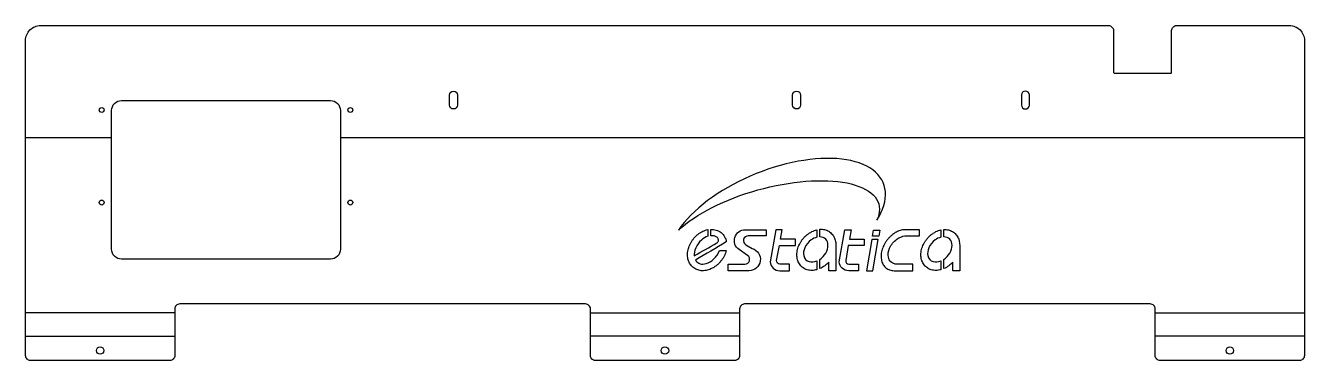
# Model space of a CAD drawing. Extents: x -645 to 641, y -136 to 201.
import ezdxf

# ---------------------------------------------------------------- set-up
doc = ezdxf.new("R2010")
doc.units = 0

msp = doc.modelspace()

# ---------------------------------------------------------------- linework, layer by layer
at = {"layer": '1'}
for points in [[(641, 185.7), (641, -131.5, -0.414214), (636, -136.5), (496, -136.5, -0.414214), (491, -131.5), (491, -84.6, 0.414214), (486, -79.6), (78.2, -79.6, 0.414214), (73.2, -84.6), (73.2, -131.5, -0.414214), (68.2, -136.5), (-71.8, -136.5, -0.414214), (-76.8, -131.5), (-76.8, -84.6, 0.414214), (-81.8, -79.6), (-489.7, -79.6, 0.414214), (-494.7, -84.6), (-494.7, -131.5, -0.414214), (-499.7, -136.5), (-639.7, -136.5, -0.414214), (-644.7, -131.5), (-644.7, 185.7, -0.414214), (-629.7, 200.7), (444, 200.7, -0.414214), (449, 195.7), (449, 153.7, 0.414214), (450, 152.7), (506.5, 152.7, 0.414214), (507.5, 153.7), (507.5, 195.7, -0.414214), (512.5, 200.7), (626, 200.7, -0.414214)], [(-210.5, 130.7), (-210.5, 120.7, -1), (-218.5, 120.7), (-218.5, 130.7, -1)], [(134.5, 130.7), (134.5, 120.7, -1), (126.5, 120.7), (126.5, 130.7, -1)], [(364.5, 130.7, 1), (356.5, 130.7), (356.5, 120.7, 1), (364.5, 120.7)], [(-328.2, 115.2), (-328.2, -24.5, -0.414214), (-338.2, -34.5), (-548.2, -34.5, -0.414214), (-558.2, -24.5), (-558.2, 115.2, -0.414214), (-548.2, 125.2), (-338.2, 125.2, -0.414214)], [(100, -4.8), (100, -11.1), (81.8, -11.1, 0.761737), (79.3, -19.9), (85.9, -23.8, -0.865241), (82.7, -46.1), (61.5, -46.1), (61.5, -39.5), (78.5, -39.5, 0.735169), (81.2, -30.9), (72.6, -24.9, -0.735169), (78.9, -4.8)], [(129.2, -14.3), (114.2, -14.3), (115.9, -4.8), (109.5, -4.8), (103.8, -37.2, 0.386919), (113.5, -46.1), (123.3, -46.1), (123.3, -39.5), (113.5, -39.5, -0.466308), (110.4, -35.8), (113.1, -20.6), (129.2, -20.6)], [(198.5, -14.3), (198.5, -20.6), (182.4, -20.6), (179.8, -35.8, 0.466308), (182.9, -39.5), (192.6, -39.5), (192.6, -46.1), (182.9, -46.1, -0.386919), (173.1, -37.2), (178.8, -4.8), (185.2, -4.8), (183.6, -14.3)]]:
    msp.add_lwpolyline(points, format="xyb", close=True, dxfattribs=at)
for points in [[(211.2, 4.8), (213.4, 8.6), (215.3, 12.3), (216.8, 16), (218.1, 19.7), (219, 23.2), (219.6, 26.7), (219.8, 30.1), (219.7, 33.5), (219.3, 36.7), (218.5, 39.8), (217.4, 42.7), (216, 45.5), (214.3, 48.2), (212.2, 50.8), (209.8, 53.1), (207.1, 55.3), (204.1, 57.4), (200.9, 59.2), (197.3, 60.9), (193.5, 62.4), (189.4, 63.6), (185.1, 64.7), (180.6, 65.6), (175.8, 66.2), (170.9, 66.7), (165.7, 66.9), (160.4, 67), (154.9, 66.8), (149.3, 66.4), (143.6, 65.8), (137.8, 65), (131.9, 64), (125.9, 62.8), (119.9, 61.4), (113.8, 59.8), (107.8, 58.1), (101.7, 56.1), (95.7, 53.9), (89.7, 51.6), (83.8, 49.2), (78, 46.5), (72.3, 43.7), (66.7, 40.8), (61.2, 37.8), (55.9, 34.6), (50.7, 31.3), (45.8, 28), (41, 24.5), (36.5, 20.9), (32.1, 17.3), (28.1, 13.6), (24.2, 9.9), (20.7, 6.2), (17.4, 2.4), (14.4, -1.4), (11.7, -5.2), (15.1, -2.2), (18.7, 0.8), (22.6, 3.7), (26.8, 6.6), (31.2, 9.5), (35.8, 12.3), (40.7, 15), (45.7, 17.6), (51, 20.2), (56.4, 22.7), (61.9, 25), (67.6, 27.3), (73.5, 29.5), (79.4, 31.5), (85.4, 33.4), (91.4, 35.2), (97.5, 36.8), (103.7, 38.3), (109.8, 39.6), (115.9, 40.8), (122, 41.8), (128, 42.7), (133.9, 43.4), (139.8, 43.9), (145.5, 44.3), (151.1, 44.5), (156.6, 44.5), (161.9, 44.4), (167, 44.1), (172, 43.6), (176.7, 43), (181.2, 42.2), (185.4, 41.2), (189.4, 40.1), (193.1, 38.8), (196.6, 37.4), (199.7, 35.8), (202.6, 34.1), (205.1, 32.2), (207.4, 30.2), (209.3, 28.1), (210.8, 25.9), (212.1, 23.6), (213, 21.1), (213.5, 18.6), (213.7, 16), (213.6, 13.3), (213.1, 10.5), (212.3, 7.7)], [(214.3, -5.2), (213.2, -11.5), (206.8, -11.5), (207.9, -5.2)], [(212.6, -14.6), (206.2, -14.6), (200.7, -46.1), (207.1, -46.1)]]:
    msp.add_lwpolyline(points, close=True, dxfattribs=at)
for centre, radius in [((-568.2, 115.7), 2.5), ((-318.2, 115.7), 2.5), ((-568.2, 22.5), 2.5), ((-318.2, 22.5), 2.5), ((-569.7, -126.5), 3.75), ((-1.9, -126.5), 3.75), ((566, -126.5), 3.75)]:
    msp.add_circle(centre, radius, dxfattribs=at)
for points, knots in [([(59.8, -17.2), (59.6, -15.4), (59, -13.6), (58.1, -12), (58.1, -12), (57.2, -10.4), (56, -9), (54.6, -7.8), (54.6, -7.8), (53.1, -6.6), (51.5, -5.8), (49.7, -5.2), (49.7, -5.2), (47.9, -4.7), (46.1, -4.5), (44.2, -4.6), (44.2, -4.6), (44.2, -6.7), (44.2, -8.8), (44.2, -10.9), (44.2, -10.9), (45.8, -10.8), (47.2, -11), (48.3, -11.4), (48.3, -11.4), (49.3, -11.7), (50.1, -12.2), (50.8, -12.8), (50.8, -12.8), (51.1, -13.1), (51.4, -13.4), (51.6, -13.8), (51.6, -13.8), (51.7, -14.1), (51.8, -14.5), (51.9, -14.9), (51.9, -14.9), (51.9, -15.3), (51.9, -15.7), (51.8, -16.1), (51.8, -16.1), (51.7, -16.5), (51.5, -16.8), (51.2, -17.1), (51.2, -17.1), (51, -17.5), (50.7, -17.7), (50.3, -17.9), (50.3, -17.9), (42.7, -22.4), (35.1, -26.8), (27.5, -31.3), (27.5, -31.3), (27.3, -28.9), (27.7, -26), (29, -23.2), (29, -23.2), (30.2, -20.2), (32.3, -17.4), (34.7, -15.3), (34.7, -15.3), (36.8, -13.5), (39.1, -12.2), (41.2, -11.5), (41.2, -11.5), (41.2, -9.2), (41.2, -6.9), (41.2, -4.6), (41.2, -4.6), (40.4, -4.9), (39.6, -5.1), (38.8, -5.3), (38.8, -5.3), (38, -5.7), (37.2, -6), (36.3, -6.3), (36.3, -6.3), (35.6, -6.7), (34.8, -7.2), (34, -7.6), (34, -7.6), (33.2, -8.1), (32.5, -8.6), (31.7, -9.1), (31.7, -9.1), (31, -9.7), (30.3, -10.3), (29.6, -10.9), (29.6, -10.9), (28.9, -11.6), (28.3, -12.3), (27.6, -12.9), (27.6, -12.9), (27, -13.7), (26.5, -14.4), (25.9, -15.2), (25.9, -15.2), (25.4, -15.9), (24.9, -16.7), (24.4, -17.5), (24.4, -17.5), (23.9, -18.3), (23.5, -19.2), (23.1, -20), (23.1, -20), (22.7, -20.8), (22.4, -21.7), (22.1, -22.6), (22.1, -22.6), (21.8, -23.4), (21.6, -24.3), (21.4, -25.2), (21.4, -25.2), (21.2, -26), (21.1, -26.9), (20.9, -27.8), (20.9, -27.8), (20.9, -28.6), (20.9, -29.5), (20.8, -30.3), (20.8, -30.3), (20.9, -31.1), (20.9, -32), (21, -32.8), (21, -32.8), (21.2, -33.6), (21.3, -34.4), (21.5, -35.2), (21.5, -35.2), (21.8, -35.9), (22, -36.6), (22.3, -37.4), (22.3, -37.4), (22.7, -38), (23, -38.7), (23.4, -39.4), (23.4, -39.4), (23.8, -40), (24.3, -40.6), (24.7, -41.2), (24.7, -41.2), (25.2, -41.7), (25.8, -42.2), (26.3, -42.7), (26.3, -42.7), (26.9, -43.2), (27.5, -43.6), (28.1, -44), (28.1, -44), (28.8, -44.4), (29.4, -44.7), (30.1, -45), (30.1, -45), (30.8, -45.2), (31.5, -45.5), (32.3, -45.7), (32.3, -45.7), (33, -45.8), (33.8, -45.9), (34.5, -46.1), (34.5, -46.1), (35.3, -46.1), (36.1, -46.1), (36.9, -46.1), (36.9, -46.1), (37.7, -46), (38.6, -45.9), (39.4, -45.8), (39.4, -45.8), (40.2, -45.6), (41, -45.4), (41.8, -45.2), (41.8, -45.2), (42.7, -44.9), (43.5, -44.6), (44.3, -44.3), (44.3, -44.3), (45.1, -43.9), (45.9, -43.5), (46.7, -43.1), (46.7, -43.1), (47.4, -42.6), (48.2, -42.1), (49, -41.6), (49, -41.6), (49.7, -41.1), (50.4, -40.5), (51.1, -39.9), (51.1, -39.9), (51.8, -39.2), (52.5, -38.6), (53.1, -37.9), (53.1, -37.9), (53.7, -37.2), (54.3, -36.5), (54.9, -35.8), (54.9, -35.8), (55.5, -35), (56, -34.2), (56.5, -33.4), (56.5, -33.4), (57, -32.6), (57.4, -31.8), (57.9, -31), (57.9, -31), (58.2, -30.1), (58.6, -29.3), (58.9, -28.5), (58.9, -28.5), (59.2, -27.6), (59.5, -26.7), (59.7, -25.9), (59.7, -25.9), (57.4, -25.9), (55.1, -25.9), (52.8, -25.9), (52.8, -25.9), (51.7, -28.9), (49.8, -32), (47.3, -34.3), (47.3, -34.3), (44.9, -36.6), (42.1, -38.3), (39.5, -39), (39.5, -39), (37.2, -39.6), (35.1, -39.6), (33.4, -39.1), (33.4, -39.1), (31.6, -38.6), (30.3, -37.6), (29.2, -36.2), (29.2, -36.2), (29.1, -35.9), (28.9, -35.7), (28.7, -35.4), (28.7, -35.4), (39.1, -29.4), (49.5, -23.3), (59.8, -17.2)], [0, 0, 0, 0, 0.016667, 0.016667, 0.016667, 0.016667, 0.033333, 0.033333, 0.033333, 0.033333, 0.05, 0.05, 0.05, 0.05, 0.066667, 0.066667, 0.066667, 0.066667, 0.083333, 0.083333, 0.083333, 0.083333, 0.1, 0.1, 0.1, 0.1, 0.116667, 0.116667, 0.116667, 0.116667, 0.133333, 0.133333, 0.133333, 0.133333, 0.15, 0.15, 0.15, 0.15, 0.166667, 0.166667, 0.166667, 0.166667, 0.183333, 0.183333, 0.183333, 0.183333, 0.2, 0.2, 0.2, 0.2, 0.216667, 0.216667, 0.216667, 0.216667, 0.233333, 0.233333, 0.233333, 0.233333, 0.25, 0.25, 0.25, 0.25, 0.266667, 0.266667, 0.266667, 0.266667, 0.283333, 0.283333, 0.283333, 0.283333, 0.3, 0.3, 0.3, 0.3, 0.316667, 0.316667, 0.316667, 0.316667, 0.333333, 0.333333, 0.333333, 0.333333, 0.35, 0.35, 0.35, 0.35, 0.366667, 0.366667, 0.366667, 0.366667, 0.383333, 0.383333, 0.383333, 0.383333, 0.4, 0.4, 0.4, 0.4, 0.416667, 0.416667, 0.416667, 0.416667, 0.433333, 0.433333, 0.433333, 0.433333, 0.45, 0.45, 0.45, 0.45, 0.466667, 0.466667, 0.466667, 0.466667, 0.483333, 0.483333, 0.483333, 0.483333, 0.5, 0.5, 0.5, 0.5, 0.516667, 0.516667, 0.516667, 0.516667, 0.533333, 0.533333, 0.533333, 0.533333, 0.55, 0.55, 0.55, 0.55, 0.566667, 0.566667, 0.566667, 0.566667, 0.583333, 0.583333, 0.583333, 0.583333, 0.6, 0.6, 0.6, 0.6, 0.616667, 0.616667, 0.616667, 0.616667, 0.633333, 0.633333, 0.633333, 0.633333, 0.65, 0.65, 0.65, 0.65, 0.666667, 0.666667, 0.666667, 0.666667, 0.683333, 0.683333, 0.683333, 0.683333, 0.7, 0.7, 0.7, 0.7, 0.716667, 0.716667, 0.716667, 0.716667, 0.733333, 0.733333, 0.733333, 0.733333, 0.75, 0.75, 0.75, 0.75, 0.766667, 0.766667, 0.766667, 0.766667, 0.783333, 0.783333, 0.783333, 0.783333, 0.8, 0.8, 0.8, 0.8, 0.816667, 0.816667, 0.816667, 0.816667, 0.833333, 0.833333, 0.833333, 0.833333, 0.85, 0.85, 0.85, 0.85, 0.866667, 0.866667, 0.866667, 0.866667, 0.883333, 0.883333, 0.883333, 0.883333, 0.9, 0.9, 0.9, 0.9, 0.916667, 0.916667, 0.916667, 0.916667, 0.933333, 0.933333, 0.933333, 0.933333, 0.95, 0.95, 0.95, 0.95, 0.966667, 0.966667, 0.966667, 0.966667, 0.983333, 0.983333, 0.983333, 0.983333, 1, 1, 1, 1]), ([(150.8, -5.1), (150, -5.3), (149.1, -5.6), (148.3, -5.8), (148.3, -5.8), (147.5, -6.1), (146.7, -6.5), (145.8, -6.8), (145.8, -6.8), (145, -7.3), (144.2, -7.7), (143.5, -8.1), (143.5, -8.1), (142.7, -8.7), (141.9, -9.2), (141.2, -9.7), (141.2, -9.7), (140.5, -10.4), (139.8, -11), (139, -11.6), (139, -11.6), (138.4, -12.3), (137.7, -13), (137.1, -13.7), (137.1, -13.7), (136.5, -14.5), (135.9, -15.2), (135.4, -16), (135.4, -16), (134.9, -16.8), (134.4, -17.6), (133.9, -18.4), (133.9, -18.4), (133.5, -19.2), (133.1, -20.1), (132.7, -20.9), (132.7, -20.9), (132.3, -21.8), (132, -22.7), (131.7, -23.5), (131.7, -23.5), (131.5, -24.4), (131.3, -25.3), (131.1, -26.2), (131.1, -26.2), (131, -27.1), (130.9, -27.9), (130.8, -28.8), (130.8, -28.8), (130.8, -29.7), (130.8, -30.5), (130.8, -31.4), (130.8, -31.4), (130.9, -32.2), (131, -33), (131.1, -33.8), (131.1, -33.8), (131.3, -34.6), (131.5, -35.4), (131.7, -36.2), (131.7, -36.2), (132, -36.9), (132.3, -37.6), (132.7, -38.3), (132.7, -38.3), (133.1, -39), (133.5, -39.6), (133.9, -40.2), (133.9, -40.2), (134.4, -40.8), (134.9, -41.4), (135.4, -41.9), (135.4, -41.9), (135.9, -42.4), (136.5, -42.9), (137.1, -43.3), (137.1, -43.3), (137.7, -43.7), (138.4, -44.1), (139, -44.5), (139, -44.5), (139.8, -44.7), (140.5, -45), (141.2, -45.3), (141.2, -45.3), (141.9, -45.4), (142.7, -45.6), (143.5, -45.7), (143.5, -45.7), (144.2, -45.8), (145, -45.8), (145.8, -45.9), (145.8, -45.9), (146.7, -45.8), (147.5, -45.7), (148.3, -45.7), (148.3, -45.7), (149.1, -45.5), (150, -45.3), (150.8, -45.1), (150.8, -45.1), (150.8, -42.2), (150.8, -39.3), (150.8, -36.3), (150.8, -36.3), (148.1, -37.4), (145.3, -37.7), (143.1, -37), (143.1, -37), (140.3, -36.2), (138.3, -34), (137.6, -30.9), (137.6, -30.9), (137.1, -28.6), (137.5, -25.7), (138.7, -23), (138.7, -23), (140, -20), (142.3, -17.1), (145, -15.2), (145, -15.2), (146.9, -13.8), (148.9, -12.9), (150.8, -12.5), (150.8, -12.5), (150.8, -10), (150.8, -7.5), (150.8, -5.1)], [0, 0, 0, 0, 0.03125, 0.03125, 0.03125, 0.03125, 0.0625, 0.0625, 0.0625, 0.0625, 0.09375, 0.09375, 0.09375, 0.09375, 0.125, 0.125, 0.125, 0.125, 0.15625, 0.15625, 0.15625, 0.15625, 0.1875, 0.1875, 0.1875, 0.1875, 0.21875, 0.21875, 0.21875, 0.21875, 0.25, 0.25, 0.25, 0.25, 0.28125, 0.28125, 0.28125, 0.28125, 0.3125, 0.3125, 0.3125, 0.3125, 0.34375, 0.34375, 0.34375, 0.34375, 0.375, 0.375, 0.375, 0.375, 0.40625, 0.40625, 0.40625, 0.40625, 0.4375, 0.4375, 0.4375, 0.4375, 0.46875, 0.46875, 0.46875, 0.46875, 0.5, 0.5, 0.5, 0.5, 0.53125, 0.53125, 0.53125, 0.53125, 0.5625, 0.5625, 0.5625, 0.5625, 0.59375, 0.59375, 0.59375, 0.59375, 0.625, 0.625, 0.625, 0.625, 0.65625, 0.65625, 0.65625, 0.65625, 0.6875, 0.6875, 0.6875, 0.6875, 0.71875, 0.71875, 0.71875, 0.71875, 0.75, 0.75, 0.75, 0.75, 0.78125, 0.78125, 0.78125, 0.78125, 0.8125, 0.8125, 0.8125, 0.8125, 0.84375, 0.84375, 0.84375, 0.84375, 0.875, 0.875, 0.875, 0.875, 0.90625, 0.90625, 0.90625, 0.90625, 0.9375, 0.9375, 0.9375, 0.9375, 0.96875, 0.96875, 0.96875, 0.96875, 1, 1, 1, 1]), ([(169.9, -20.4), (169.9, -19.5), (169.8, -18.7), (169.8, -17.8), (169.8, -17.8), (169.6, -17), (169.5, -16.2), (169.3, -15.4), (169.3, -15.4), (169.1, -14.7), (168.8, -13.9), (168.5, -13.2), (168.5, -13.2), (168.2, -12.5), (167.8, -11.8), (167.5, -11.1), (167.5, -11.1), (167, -10.5), (166.6, -9.9), (166.1, -9.3), (166.1, -9.3), (165.6, -8.8), (165.1, -8.2), (164.6, -7.7), (164.6, -7.7), (163.9, -7.3), (163.3, -6.9), (162.7, -6.4), (162.7, -6.4), (162.1, -6.1), (161.4, -5.8), (160.7, -5.4), (160.7, -5.4), (160, -5.2), (159.3, -5), (158.5, -4.7), (158.5, -4.7), (157.8, -4.6), (157, -4.5), (156.2, -4.4), (156.2, -4.4), (155.4, -4.4), (154.6, -4.4), (153.8, -4.4), (153.8, -4.4), (153.8, -6.9), (153.8, -9.5), (153.8, -12.1), (153.8, -12.1), (156.3, -12.1), (158.3, -13), (159.8, -14.5), (159.8, -14.5), (161.2, -16), (162, -18.1), (162, -20.6), (162, -20.6), (162.1, -23), (161.3, -25.8), (159.8, -28.4), (159.8, -28.4), (158.3, -30.9), (156.2, -33.1), (153.8, -34.7), (153.8, -34.7), (153.8, -37.8), (153.8, -40.9), (153.8, -44), (153.8, -44), (155.5, -43.3), (157.1, -42.3), (158.7, -41.2), (158.7, -41.2), (160.2, -40.1), (161.6, -38.8), (162.8, -37.4), (162.8, -37.4), (162.8, -40.3), (162.8, -43.2), (162.8, -46.1), (162.8, -46.1), (165.2, -46.1), (167.6, -46.1), (169.9, -46.1), (169.9, -46.1), (169.9, -37.5), (169.9, -28.9), (169.9, -20.4)], [0, 0, 0, 0, 0.045455, 0.045455, 0.045455, 0.045455, 0.090909, 0.090909, 0.090909, 0.090909, 0.136364, 0.136364, 0.136364, 0.136364, 0.181818, 0.181818, 0.181818, 0.181818, 0.227273, 0.227273, 0.227273, 0.227273, 0.272727, 0.272727, 0.272727, 0.272727, 0.318182, 0.318182, 0.318182, 0.318182, 0.363636, 0.363636, 0.363636, 0.363636, 0.409091, 0.409091, 0.409091, 0.409091, 0.454545, 0.454545, 0.454545, 0.454545, 0.5, 0.5, 0.5, 0.5, 0.545455, 0.545455, 0.545455, 0.545455, 0.590909, 0.590909, 0.590909, 0.590909, 0.636364, 0.636364, 0.636364, 0.636364, 0.681818, 0.681818, 0.681818, 0.681818, 0.727273, 0.727273, 0.727273, 0.727273, 0.772727, 0.772727, 0.772727, 0.772727, 0.818182, 0.818182, 0.818182, 0.818182, 0.863636, 0.863636, 0.863636, 0.863636, 0.909091, 0.909091, 0.909091, 0.909091, 0.954545, 0.954545, 0.954545, 0.954545, 1, 1, 1, 1]), ([(253.9, -4.8), (253.9, -6.9), (253.9, -9), (253.9, -11.1), (253.9, -11.1), (249.1, -11.1), (244.3, -11.1), (239.4, -11.1), (239.4, -11.1), (236.8, -11.4), (233.9, -12.6), (231.3, -14.4), (231.3, -14.4), (228.1, -16.6), (225.4, -19.9), (223.9, -23.4), (223.9, -23.4), (222.5, -26.5), (222.1, -29.8), (222.7, -32.4), (222.7, -32.4), (223.5, -36.2), (226.1, -38.7), (229.7, -39.5), (229.7, -39.5), (235.6, -39.5), (241.5, -39.5), (247.4, -39.5), (247.4, -39.5), (247.4, -41.7), (247.4, -43.9), (247.4, -46.1), (247.4, -46.1), (241, -46.1), (234.7, -46.1), (228.4, -46.1), (228.4, -46.1), (227.7, -46.1), (226.9, -46), (226.1, -45.9), (226.1, -45.9), (225.4, -45.7), (224.7, -45.5), (224, -45.4), (224, -45.4), (223.4, -45.1), (222.7, -44.8), (222.1, -44.5), (222.1, -44.5), (221.5, -44.1), (220.9, -43.7), (220.3, -43.3), (220.3, -43.3), (219.8, -42.8), (219.3, -42.3), (218.8, -41.8), (218.8, -41.8), (218.4, -41.3), (218, -40.7), (217.5, -40.1), (217.5, -40.1), (217.2, -39.4), (216.9, -38.8), (216.6, -38.1), (216.6, -38.1), (216.3, -37.4), (216.1, -36.7), (215.9, -35.9), (215.9, -35.9), (215.7, -35.1), (215.6, -34.4), (215.5, -33.6), (215.5, -33.6), (215.5, -32.7), (215.4, -31.9), (215.4, -31.1), (215.4, -31.1), (215.5, -30.2), (215.6, -29.4), (215.6, -28.5), (215.6, -28.5), (215.8, -27.6), (216, -26.7), (216.2, -25.9), (216.2, -25.9), (216.5, -25), (216.7, -24.1), (217, -23.2), (217, -23.2), (217.4, -22.3), (217.8, -21.5), (218.1, -20.6), (218.1, -20.6), (218.6, -19.7), (219.1, -18.9), (219.5, -18.1), (219.5, -18.1), (220.1, -17.2), (220.6, -16.4), (221.2, -15.6), (221.2, -15.6), (221.8, -14.9), (222.4, -14.1), (223, -13.4), (223, -13.4), (223.7, -12.7), (224.4, -12), (225.1, -11.3), (225.1, -11.3), (225.8, -10.7), (226.6, -10.1), (227.3, -9.4), (227.3, -9.4), (228.1, -8.9), (228.8, -8.4), (229.6, -7.8), (229.6, -7.8), (230.4, -7.4), (231.2, -7), (232, -6.5), (232, -6.5), (232.8, -6.2), (233.6, -5.9), (234.5, -5.5), (234.5, -5.5), (235.3, -5.3), (236.1, -5.1), (236.9, -4.8), (236.9, -4.8), (242.6, -4.8), (248.3, -4.8), (253.9, -4.8)], [0, 0, 0, 0, 0.030303, 0.030303, 0.030303, 0.030303, 0.060606, 0.060606, 0.060606, 0.060606, 0.090909, 0.090909, 0.090909, 0.090909, 0.121212, 0.121212, 0.121212, 0.121212, 0.151515, 0.151515, 0.151515, 0.151515, 0.181818, 0.181818, 0.181818, 0.181818, 0.212121, 0.212121, 0.212121, 0.212121, 0.242424, 0.242424, 0.242424, 0.242424, 0.272727, 0.272727, 0.272727, 0.272727, 0.30303, 0.30303, 0.30303, 0.30303, 0.333333, 0.333333, 0.333333, 0.333333, 0.363636, 0.363636, 0.363636, 0.363636, 0.393939, 0.393939, 0.393939, 0.393939, 0.424242, 0.424242, 0.424242, 0.424242, 0.454545, 0.454545, 0.454545, 0.454545, 0.484848, 0.484848, 0.484848, 0.484848, 0.515152, 0.515152, 0.515152, 0.515152, 0.545455, 0.545455, 0.545455, 0.545455, 0.575758, 0.575758, 0.575758, 0.575758, 0.606061, 0.606061, 0.606061, 0.606061, 0.636364, 0.636364, 0.636364, 0.636364, 0.666667, 0.666667, 0.666667, 0.666667, 0.69697, 0.69697, 0.69697, 0.69697, 0.727273, 0.727273, 0.727273, 0.727273, 0.757576, 0.757576, 0.757576, 0.757576, 0.787879, 0.787879, 0.787879, 0.787879, 0.818182, 0.818182, 0.818182, 0.818182, 0.848485, 0.848485, 0.848485, 0.848485, 0.878788, 0.878788, 0.878788, 0.878788, 0.909091, 0.909091, 0.909091, 0.909091, 0.939394, 0.939394, 0.939394, 0.939394, 0.969697, 0.969697, 0.969697, 0.969697, 1, 1, 1, 1]), ([(275.5, -5.1), (274.7, -5.3), (273.9, -5.6), (273.1, -5.8), (273.1, -5.8), (272.2, -6.1), (271.4, -6.5), (270.6, -6.8), (270.6, -6.8), (269.8, -7.3), (269, -7.7), (268.2, -8.1), (268.2, -8.1), (267.5, -8.7), (266.7, -9.2), (265.9, -9.7), (265.9, -9.7), (265.2, -10.4), (264.5, -11), (263.8, -11.6), (263.8, -11.6), (263.2, -12.3), (262.5, -13), (261.9, -13.7), (261.9, -13.7), (261.3, -14.5), (260.7, -15.2), (260.1, -16), (260.1, -16), (259.6, -16.8), (259.1, -17.6), (258.6, -18.4), (258.6, -18.4), (258.2, -19.2), (257.8, -20.1), (257.4, -20.9), (257.4, -20.9), (257.1, -21.8), (256.8, -22.7), (256.5, -23.5), (256.5, -23.5), (256.3, -24.4), (256.1, -25.3), (255.8, -26.2), (255.8, -26.2), (255.7, -27.1), (255.6, -27.9), (255.5, -28.8), (255.5, -28.8), (255.5, -29.7), (255.5, -30.5), (255.5, -31.4), (255.5, -31.4), (255.6, -32.2), (255.7, -33), (255.8, -33.8), (255.8, -33.8), (256.1, -34.6), (256.3, -35.4), (256.5, -36.2), (256.5, -36.2), (256.8, -36.9), (257.1, -37.6), (257.4, -38.3), (257.4, -38.3), (257.8, -39), (258.2, -39.6), (258.6, -40.2), (258.6, -40.2), (259.1, -40.8), (259.6, -41.4), (260.1, -41.9), (260.1, -41.9), (260.7, -42.4), (261.3, -42.9), (261.9, -43.3), (261.9, -43.3), (262.5, -43.7), (263.2, -44.1), (263.8, -44.5), (263.8, -44.5), (264.5, -44.7), (265.2, -45), (265.9, -45.3), (265.9, -45.3), (266.7, -45.4), (267.5, -45.6), (268.2, -45.7), (268.2, -45.7), (269, -45.8), (269.8, -45.8), (270.6, -45.9), (270.6, -45.9), (271.4, -45.8), (272.2, -45.7), (273.1, -45.7), (273.1, -45.7), (273.9, -45.5), (274.7, -45.3), (275.5, -45.1), (275.5, -45.1), (275.5, -42.2), (275.5, -39.3), (275.5, -36.3), (275.5, -36.3), (272.8, -37.4), (270.1, -37.7), (267.9, -37), (267.9, -37), (265, -36.2), (263, -34), (262.4, -30.9), (262.4, -30.9), (261.9, -28.6), (262.2, -25.7), (263.4, -23), (263.4, -23), (264.7, -20), (267, -17.1), (269.8, -15.2), (269.8, -15.2), (271.6, -13.8), (273.6, -12.9), (275.5, -12.5), (275.5, -12.5), (275.5, -10), (275.5, -7.5), (275.5, -5.1)], [0, 0, 0, 0, 0.03125, 0.03125, 0.03125, 0.03125, 0.0625, 0.0625, 0.0625, 0.0625, 0.09375, 0.09375, 0.09375, 0.09375, 0.125, 0.125, 0.125, 0.125, 0.15625, 0.15625, 0.15625, 0.15625, 0.1875, 0.1875, 0.1875, 0.1875, 0.21875, 0.21875, 0.21875, 0.21875, 0.25, 0.25, 0.25, 0.25, 0.28125, 0.28125, 0.28125, 0.28125, 0.3125, 0.3125, 0.3125, 0.3125, 0.34375, 0.34375, 0.34375, 0.34375, 0.375, 0.375, 0.375, 0.375, 0.40625, 0.40625, 0.40625, 0.40625, 0.4375, 0.4375, 0.4375, 0.4375, 0.46875, 0.46875, 0.46875, 0.46875, 0.5, 0.5, 0.5, 0.5, 0.53125, 0.53125, 0.53125, 0.53125, 0.5625, 0.5625, 0.5625, 0.5625, 0.59375, 0.59375, 0.59375, 0.59375, 0.625, 0.625, 0.625, 0.625, 0.65625, 0.65625, 0.65625, 0.65625, 0.6875, 0.6875, 0.6875, 0.6875, 0.71875, 0.71875, 0.71875, 0.71875, 0.75, 0.75, 0.75, 0.75, 0.78125, 0.78125, 0.78125, 0.78125, 0.8125, 0.8125, 0.8125, 0.8125, 0.84375, 0.84375, 0.84375, 0.84375, 0.875, 0.875, 0.875, 0.875, 0.90625, 0.90625, 0.90625, 0.90625, 0.9375, 0.9375, 0.9375, 0.9375, 0.96875, 0.96875, 0.96875, 0.96875, 1, 1, 1, 1]), ([(294.4, -20.4), (294.3, -19.6), (294.3, -18.8), (294.2, -18), (294.2, -18), (294.1, -17.2), (293.9, -16.4), (293.8, -15.6), (293.8, -15.6), (293.5, -14.9), (293.3, -14.1), (293, -13.4), (293, -13.4), (292.7, -12.7), (292.3, -12), (292, -11.4), (292, -11.4), (291.5, -10.8), (291.1, -10.2), (290.7, -9.6), (290.7, -9.6), (290.1, -9.1), (289.6, -8.5), (289.1, -8), (289.1, -8), (288.5, -7.6), (287.9, -7.2), (287.3, -6.7), (287.3, -6.7), (286.7, -6.4), (286, -6.1), (285.3, -5.8), (285.3, -5.8), (284.6, -5.5), (283.9, -5.3), (283.2, -5.1), (283.2, -5.1), (282.4, -5), (281.7, -4.8), (280.9, -4.7), (280.9, -4.7), (280.1, -4.7), (279.3, -4.7), (278.5, -4.7), (278.5, -4.7), (278.5, -7.2), (278.5, -9.6), (278.5, -12.1), (278.5, -12.1), (281, -12.1), (283.1, -13), (284.5, -14.5), (284.5, -14.5), (285.9, -16), (286.7, -18.1), (286.8, -20.6), (286.8, -20.6), (286.8, -23), (286, -25.8), (284.5, -28.4), (284.5, -28.4), (283.1, -30.9), (280.9, -33.1), (278.5, -34.7), (278.5, -34.7), (278.5, -37.8), (278.5, -40.9), (278.5, -44), (278.5, -44), (280.3, -43.3), (281.9, -42.3), (283.4, -41.2), (283.4, -41.2), (284.9, -40.1), (286.3, -38.8), (287.6, -37.4), (287.6, -37.4), (287.6, -40.3), (287.6, -43.2), (287.6, -46.1), (287.6, -46.1), (289.8, -46.1), (292.1, -46.1), (294.4, -46.1), (294.4, -46.1), (294.4, -37.6), (294.4, -29), (294.4, -20.4)], [0, 0, 0, 0, 0.045455, 0.045455, 0.045455, 0.045455, 0.090909, 0.090909, 0.090909, 0.090909, 0.136364, 0.136364, 0.136364, 0.136364, 0.181818, 0.181818, 0.181818, 0.181818, 0.227273, 0.227273, 0.227273, 0.227273, 0.272727, 0.272727, 0.272727, 0.272727, 0.318182, 0.318182, 0.318182, 0.318182, 0.363636, 0.363636, 0.363636, 0.363636, 0.409091, 0.409091, 0.409091, 0.409091, 0.454545, 0.454545, 0.454545, 0.454545, 0.5, 0.5, 0.5, 0.5, 0.545455, 0.545455, 0.545455, 0.545455, 0.590909, 0.590909, 0.590909, 0.590909, 0.636364, 0.636364, 0.636364, 0.636364, 0.681818, 0.681818, 0.681818, 0.681818, 0.727273, 0.727273, 0.727273, 0.727273, 0.772727, 0.772727, 0.772727, 0.772727, 0.818182, 0.818182, 0.818182, 0.818182, 0.863636, 0.863636, 0.863636, 0.863636, 0.909091, 0.909091, 0.909091, 0.909091, 0.954545, 0.954545, 0.954545, 0.954545, 1, 1, 1, 1])]:
    msp.add_open_spline(points, degree=3, knots=knots, dxfattribs=at)
at = {"layer": '2'}
for p, q in [((-644.7, 87.9), (-558.2, 87.9)), ((-328.2, 87.9), (641, 87.9)), ((-494.7, -88.4), (-644.7, -88.4)), ((-76.8, -88.4), (73.2, -88.4)), ((491, -88.4), (641, -88.4)), ((-644.7, -111.9), (-494.7, -111.9)), ((73.2, -111.9), (-76.8, -111.9)), ((641, -111.9), (491, -111.9))]:
    msp.add_line(p, q, dxfattribs=at)

doc.saveas('drawing.dxf')
